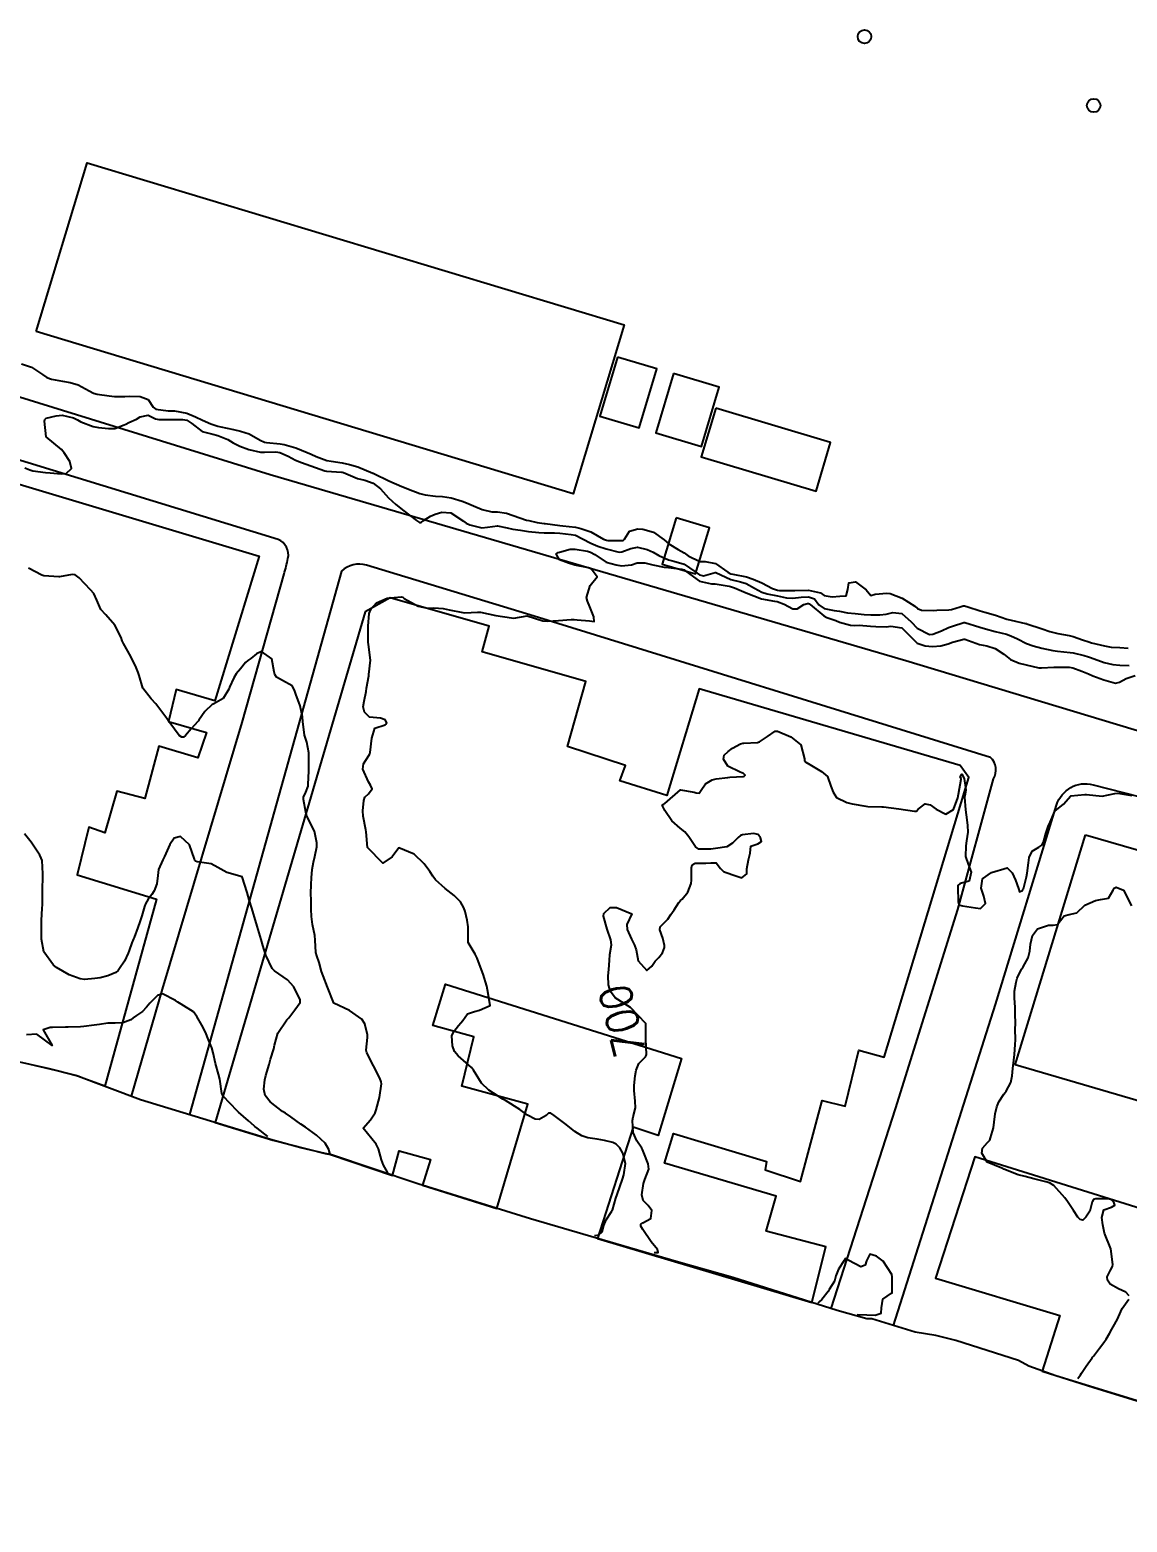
# Model space of a CAD drawing. Header units: metres. Extents: x 286371 to 293043, y 7462578 to 7466404.
# Drawn here: x 288289.2 to 288429.8, y 7464993.7 to 7465185 of the extents above; entities that cross this region are included whole.
import ezdxf
from ezdxf.enums import TextEntityAlignment as Align

# ---------------------------------------------------------------- set-up
doc = ezdxf.new("R2010")
doc.units = ezdxf.units.M
doc.header["$MEASUREMENT"] = 0
for name, color, linetype in [('Area', 45, 'Continuous'), ('Cotas', 45, 'Continuous'), ('Curvas de Nivel 1m', 11, 'Continuous'), ('Curvas de Nivel 5m', 15, 'Continuous'), ('Edificações', 30, 'Continuous'), ('Postes', 20, 'Continuous'), ('Vias primárias', 230, 'Continuous')]:
    doc.layers.add(name, color=color, linetype=linetype)
doc.styles.add('Style-STANDARD', font='STANDARD.shx')

msp = doc.modelspace()

# ---------------------------------------------------------------- linework, layer by layer
at = {"layer": 'Area'}
msp.add_polyline3d([(288435.86, 7465007.81, 720.49), (288428.35, 7465010.12, 721.91), (288420.71, 7465012.46, 705.03), (288417.22, 7465013.68, 705.94), (288415.92, 7465014.43, 705.81), (288407.86, 7465016.97, 700.58), (288405.33, 7465017.63, 712.49), (288402.66, 7465018.04, 714.34), (288397.1, 7465019.76, 713.56), (288396.47, 7465019.78, 712.56), (288392.69, 7465020.85, 699.89), (288379.32, 7465025.06, 705.18), (288372.04, 7465027.11, 707.34), (288353.37, 7465032.58, 698.12), (288338.94, 7465037.06, 698.29), (288327.75, 7465040.83, 703.15), (288327.08, 7465040.96, 702.15), (288323.94, 7465041.7, 701.43), (288320.39, 7465042.67, 699.71), (288303.42, 7465047.86, 695.69), (288295.13, 7465050.97, 706.87), (288291.74, 7465051.82, 698.17), (288286.82, 7465052.93, 706.73)], dxfattribs=at)
at = {"layer": 'Curvas de Nivel 1m', "flags": 128}
for points, elevation in [([(288288.15, 7465142.18), (288289.45, 7465141.74), (288290.84, 7465140.83), (288291.43, 7465140.44), (288292.03, 7465140.21), (288293.42, 7465139.97), (288294.41, 7465139.79), (288295.42, 7465139.51), (288296.86, 7465138.74), (288297.4, 7465138.42), (288297.85, 7465138.28), (288299.39, 7465138.08), (288300.08, 7465138.01), (288301.39, 7465137.99), (288302.02, 7465138.04), (288303.39, 7465138.01), (288304.4, 7465137.63), (288305.03, 7465136.62), (288305.37, 7465136.38), (288306.97, 7465136.18), (288307.37, 7465136.18), (288307.76, 7465136.18), (288309.36, 7465135.88), (288310.47, 7465135.41), (288311.35, 7465134.97), (288312.43, 7465134.5), (288313.34, 7465134.19), (288313.72, 7465134.1), (288315.33, 7465133.77), (288316.21, 7465133.57), (288317.33, 7465133.2), (288318.73, 7465132.4), (288319.31, 7465132.16), (288319.58, 7465132.12), (288321.31, 7465131.95), (288321.81, 7465131.85), (288323.3, 7465131.4), (288324.76, 7465130.83), (288325.28, 7465130.6), (288325.92, 7465130.29), (288327.27, 7465129.81), (288327.83, 7465129.7), (288329.26, 7465129.49), (288330.21, 7465129.28), (288331.26, 7465128.99), (288333.19, 7465128.19), (288333.24, 7465128.16), (288333.3, 7465128.13), (288335.23, 7465127.2), (288336.88, 7465126.47), (288337.22, 7465126.33), (288337.74, 7465126.12), (288339.21, 7465125.55), (288339.88, 7465125.41), (288341.2, 7465125.22), (288342.09, 7465125.17), (288343.2, 7465125.03), (288344.62, 7465124.58), (288345.19, 7465124.38), (288346.1, 7465123.99), (288347.18, 7465123.52), (288348.44, 7465123.22), (288349.17, 7465123.21), (288350.31, 7465123.06), (288351.17, 7465122.76), (288352.88, 7465122.16), (288353.16, 7465122.09), (288354.24, 7465121.86), (288355.15, 7465121.73), (288355.28, 7465121.72), (288357.15, 7465121.47), (288357.52, 7465121.44), (288359.15, 7465121.25), (288359.82, 7465121.09), (288361.13, 7465120.65), (288362.74, 7465119.73), (288363.11, 7465119.57), (288363.31, 7465119.53), (288365.11, 7465119.52), (288365.25, 7465119.55), (288365.42, 7465119.69), (288366.09, 7465120.72), (288367.13, 7465121.05), (288367.78, 7465121.01), (288369.13, 7465120.59), (288370.53, 7465119.61), (288371.11, 7465119.12), (288372.3, 7465118.38), (288373.09, 7465117.95), (288373.59, 7465117.57), (288375.07, 7465116.84), (288375.77, 7465116.83), (288377.07, 7465116.61), (288378.68, 7465115.49), (288379.05, 7465115.28), (288379.32, 7465115.21), (288381.05, 7465114.87), (288381.9, 7465114.58), (288383.03, 7465114.11), (288384.37, 7465113.4), (288385.02, 7465113.18), (288385.27, 7465113.14), (288387.02, 7465113.13), (288387.24, 7465113.14), (288389.02, 7465113.18), (288390.53, 7465112.82), (288391.01, 7465112.5), (288392.03, 7465112.31), (288393.01, 7465112.4), (288393.83, 7465112.44), (288394.04, 7465113.25), (288394.19, 7465114.1), (288395.04, 7465114.26), (288396.41, 7465113.21), (288397.01, 7465112.5), (288397.54, 7465112.67), (288399.02, 7465112.8), (288399.45, 7465112.73), (288401.01, 7465112.15), (288402.61, 7465111.12), (288402.98, 7465110.84), (288403.47, 7465110.62), (288404.98, 7465110.57), (288405.45, 7465110.61), (288406.98, 7465110.65), (288407.33, 7465110.7), (288408.45, 7465111.03), (288408.84, 7465111.17), (288408.99, 7465111.16), (288409.41, 7465111.02), (288410.98, 7465110.53), (288411.59, 7465110.37), (288412.97, 7465109.97), (288414.43, 7465109.47), (288414.96, 7465109.32), (288416.81, 7465108.91), (288416.95, 7465108.88), (288416.99, 7465108.86), (288418.94, 7465108.21), (288419.94, 7465107.86), (288420.94, 7465107.6), (288422.38, 7465107.37), (288422.93, 7465107.24), (288424.12, 7465106.8), (288424.92, 7465106.53), (288425.27, 7465106.43), (288426.91, 7465106.02), (288427.79, 7465105.87), (288428.91, 7465105.82), (288429.94, 7465105.73)], 697), ([(288288.61, 7465128.86), (288289.25, 7465128.59), (288289.62, 7465128.48), (288291.25, 7465128.25), (288291.86, 7465128.2), (288293.24, 7465128.09), (288293.9, 7465128.13), (288294.59, 7465128.77), (288294.37, 7465129.68), (288293.62, 7465130.79), (288293.29, 7465131.19), (288291.31, 7465132.82), (288291.1, 7465134.83), (288291.14, 7465135.03), (288291.35, 7465135.2), (288292.63, 7465135.53), (288293.36, 7465135.61), (288294.84, 7465135.28), (288295.35, 7465134.99), (288295.76, 7465134.76), (288297.34, 7465134.14), (288298.03, 7465134.03), (288299.33, 7465133.91), (288300.12, 7465133.91), (288301.34, 7465134.35), (288301.54, 7465134.47), (288301.94, 7465134.67), (288302.91, 7465135.09), (288303.36, 7465135.41), (288304.39, 7465135.6), (288305.35, 7465135.15), (288305.78, 7465135.03), (288307.35, 7465135.04), (288308.83, 7465135.07), (288309.35, 7465134.96), (288309.99, 7465134.53), (288311.33, 7465133.52), (288312.67, 7465133.15), (288313.32, 7465133.01), (288314.59, 7465132.47), (288315.31, 7465132.04), (288316.13, 7465131.62), (288317.3, 7465131.2), (288318.81, 7465130.88), (288319.29, 7465130.85), (288320.77, 7465130.89), (288321.29, 7465130.82), (288322.35, 7465130.35), (288323.27, 7465129.84), (288324.04, 7465129.55), (288325.26, 7465129.13), (288327.05, 7465128.48), (288327.25, 7465128.44), (288329.17, 7465128.32), (288329.25, 7465128.31), (288329.43, 7465128.24), (288331.23, 7465127.5), (288332.17, 7465127.26), (288333.22, 7465126.87), (288334.17, 7465126.17), (288335.2, 7465125.02), (288336.12, 7465124.14), (288337.17, 7465123.34), (288338.78, 7465122.1), (288339.15, 7465121.86), (288339.38, 7465121.86), (288339.66, 7465122.09), (288340.58, 7465122.65), (288341.17, 7465122.9), (288342.04, 7465123.19), (288343.17, 7465123.07), (288344.82, 7465122.01), (288345.15, 7465121.75), (288345.6, 7465121.55), (288347.14, 7465121.16), (288347.87, 7465121.24), (288349.15, 7465121.44), (288350.38, 7465121.16), (288351.14, 7465121), (288352.11, 7465120.87), (288353.14, 7465120.7), (288354.44, 7465120.55), (288355.13, 7465120.51), (288356.45, 7465120.51), (288357.13, 7465120.47), (288358.6, 7465120.33), (288359.13, 7465120.21), (288360.04, 7465119.77), (288361.11, 7465119.2), (288362.02, 7465118.82), (288363.1, 7465118.48), (288364.73, 7465118.06), (288365.09, 7465118.07), (288366.26, 7465118.52), (288367.1, 7465118.67), (288368.35, 7465118.4), (288369.09, 7465118.05), (288369.81, 7465117.62), (288371.08, 7465117.05), (288371.77, 7465116.9), (288373.07, 7465116.49), (288374.43, 7465115.55), (288375.05, 7465115.12), (288375.55, 7465115.03), (288377.05, 7465115.44), (288377.15, 7465115.42), (288379.04, 7465114.56), (288380.27, 7465114.23), (288381.03, 7465114.02), (288382.09, 7465113.44), (288383.02, 7465112.92), (288383.7, 7465112.72), (288385.01, 7465112.44), (288386.2, 7465112.18), (288387.01, 7465112.15), (288388.08, 7465112.28), (288389.01, 7465112.33), (288389.77, 7465112.08), (288390.34, 7465111.31), (288390.99, 7465110.81), (288392.28, 7465110.58), (288392.98, 7465110.48), (288394, 7465110.28), (288394.98, 7465110.17), (288396.12, 7465110.07), (288396.98, 7465110.01), (288398.16, 7465110), (288398.97, 7465110.11), (288399.82, 7465110.32), (288400.98, 7465110.2), (288402.16, 7465109.13), (288402.94, 7465108.29), (288404.52, 7465107.5), (288404.93, 7465107.52), (288406.03, 7465107.98), (288406.94, 7465108.37), (288407.44, 7465108.55), (288408.89, 7465109.03), (288408.94, 7465109.04), (288408.95, 7465109.04), (288409.02, 7465109.02), (288410.95, 7465108.44), (288411.7, 7465108.22), (288412.94, 7465107.89), (288414.36, 7465107.52), (288414.93, 7465107.33), (288415.8, 7465106.92), (288416.92, 7465106.35), (288417.78, 7465106.02), (288418.91, 7465105.74), (288420.31, 7465105.45), (288420.9, 7465105.35), (288422.53, 7465105.19), (288422.9, 7465105.14), (288424.32, 7465104.79), (288424.89, 7465104.62), (288425.14, 7465104.53), (288426.88, 7465103.9), (288427.98, 7465103.63), (288428.88, 7465103.54), (288430.08, 7465103.5)], 698), ([(288361.58, 7465030.46), (288362.13, 7465030.55), (288362.55, 7465030.94), (288362.78, 7465031.73), (288363.06, 7465032.45), (288363.8, 7465033.57), (288363.86, 7465033.66), (288363.89, 7465033.71), (288364.32, 7465035.22), (288364.49, 7465035.7), (288364.85, 7465036.69), (288365.19, 7465037.69), (288365.35, 7465038.21), (288365.56, 7465039.69), (288365.22, 7465041), (288364.82, 7465041.7), (288364.38, 7465042.15), (288363.93, 7465042.37), (288362.85, 7465042.64), (288361.94, 7465042.79), (288360.75, 7465042.95), (288359.95, 7465043.21), (288359.06, 7465043.79), (288357.97, 7465044.69), (288356.43, 7465045.83), (288355.99, 7465046.11), (288355.69, 7465046.14), (288355.39, 7465045.84), (288354.5, 7465045.34), (288353.98, 7465045.38), (288353, 7465045.88), (288352, 7465046.62), (288350.17, 7465047.77), (288350.02, 7465047.85), (288349.86, 7465047.93), (288348.04, 7465049.06), (288347.1, 7465049.97), (288346.08, 7465051.66), (288345.84, 7465051.99), (288344.11, 7465053.49), (288343.65, 7465054.02), (288343.38, 7465054.78), (288343.31, 7465056.03), (288343.56, 7465056.61), (288344.16, 7465057.35), (288344.48, 7465057.7), (288344.7, 7465058.01), (288345.33, 7465058.86), (288346.19, 7465059.18), (288346.84, 7465059.33), (288348.2, 7465059.95), (288347.88, 7465061.96), (288347.77, 7465062.43), (288347.31, 7465063.97), (288346.72, 7465065.54), (288346.56, 7465065.98), (288346.3, 7465066.5), (288345.41, 7465068), (288345.39, 7465068.95), (288345.4, 7465070), (288345.25, 7465070.88), (288345, 7465072), (288344.84, 7465072.45), (288344.4, 7465073.22), (288343.61, 7465074.03), (288342.44, 7465074.92), (288341.21, 7465076.06), (288340.88, 7465076.49), (288340.47, 7465077.12), (288339.77, 7465078.09), (288338.5, 7465079.32), (288336.51, 7465080.13), (288335.66, 7465078.98), (288334.48, 7465078.16), (288332.51, 7465080.19), (288332.32, 7465082.2), (288332.28, 7465082.47), (288331.93, 7465084.2), (288331.89, 7465084.9), (288332.03, 7465086.2), (288332.16, 7465086.65), (288332.62, 7465087.06), (288333.1, 7465087.71), (288332.88, 7465088.19), (288332.64, 7465088.59), (288331.92, 7465090.21), (288331.99, 7465090.89), (288332.69, 7465091.97), (288332.81, 7465092.19), (288332.86, 7465092.35), (288333.05, 7465094.18), (288333.44, 7465095.48), (288334.75, 7465095.9), (288334.91, 7465095.99), (288334.96, 7465096.15), (288334.76, 7465096.56), (288334.18, 7465096.75), (288332.76, 7465096.88), (288332.1, 7465097.53), (288331.96, 7465098.2), (288332.06, 7465098.93), (288332.31, 7465100.19), (288332.38, 7465100.63), (288332.66, 7465102.19), (288332.68, 7465102.36), (288332.88, 7465104.18), (288332.62, 7465106.19), (288332.6, 7465106.51), (288332.58, 7465108.19), (288332.59, 7465108.55), (288332.73, 7465110.19), (288332.78, 7465110.38), (288332.98, 7465110.79), (288333.64, 7465111.53), (288335, 7465112.15), (288336.82, 7465112.32), (288337.01, 7465112.26), (288337.2, 7465112.12), (288338.99, 7465111.12), (288340.18, 7465110.88), (288340.99, 7465110.92), (288342.21, 7465110.82), (288342.98, 7465110.67), (288344.7, 7465110.29), (288344.98, 7465110.25), (288346.59, 7465110.36), (288346.97, 7465110.37), (288348.96, 7465109.94), (288350.96, 7465109.62), (288351.27, 7465109.6), (288352.96, 7465109.88), (288354.96, 7465109.26), (288355.61, 7465109.19), (288356.96, 7465109.27), (288358.58, 7465109.41), (288358.96, 7465109.4), (288359.37, 7465109.36), (288360.96, 7465109.23), (288361.54, 7465109.16), (288361.5, 7465109.75), (288360.98, 7465111.05), (288360.68, 7465111.76), (288360.54, 7465112.22), (288361.02, 7465113.75), (288361.91, 7465114.87), (288361.3, 7465115.75), (288361.06, 7465115.94), (288360.8, 7465116.02), (288359.06, 7465116.39), (288358.24, 7465116.63), (288357.08, 7465117.07), (288356.68, 7465117.82), (288356.92, 7465118), (288357.1, 7465118.06), (288358.48, 7465118.41), (288359.1, 7465118.41), (288360.67, 7465118.19), (288361.09, 7465118.04), (288361.61, 7465117.75), (288363.07, 7465116.78), (288364.37, 7465116.4), (288365.06, 7465116.3), (288366.34, 7465116.4), (288367.07, 7465116.68), (288368.03, 7465116.69), (288369.07, 7465116.4), (288370.53, 7465116.14), (288371.06, 7465116.06), (288372.78, 7465115.85), (288373.06, 7465115.77), (288373.34, 7465115.57), (288375.04, 7465114.34), (288376.56, 7465113.99), (288377.03, 7465113.98), (288378.82, 7465113.69), (288379.03, 7465113.64), (288379.54, 7465113.48), (288381.01, 7465112.83), (288382.02, 7465112.43), (288383, 7465112.08), (288384.63, 7465111.77), (288385, 7465111.71), (288385.9, 7465111.38), (288386.99, 7465110.79), (288387.55, 7465110.79), (288388.42, 7465111.34), (288388.86, 7465111.47), (288389, 7465111.48), (288389.11, 7465111.44), (288389.23, 7465111.33), (288390.97, 7465109.88), (288391.36, 7465109.68), (288392.5, 7465109.28), (288392.96, 7465109.06), (288394.39, 7465108.68), (288394.96, 7465108.66), (288395.51, 7465108.67), (288396.95, 7465108.56), (288397.62, 7465108.52), (288398.94, 7465108.48), (288399.57, 7465108.54), (288400.94, 7465108.35), (288402.14, 7465107.13), (288402.91, 7465106.4), (288403.96, 7465106.05), (288404.91, 7465105.96), (288405.95, 7465106.03), (288406.91, 7465106.3), (288407.47, 7465106.49), (288408.92, 7465106.91), (288409.04, 7465106.91), (288410.91, 7465106.22), (288411.87, 7465106.02), (288412.9, 7465105.69), (288414.03, 7465104.95), (288414.88, 7465104.29), (288415.98, 7465103.82), (288416.87, 7465103.59), (288418.52, 7465103.23), (288418.87, 7465103.21), (288420.42, 7465103.3), (288420.87, 7465103.31), (288422.4, 7465103.3), (288422.87, 7465103.22), (288424.04, 7465102.8), (288424.86, 7465102.44), (288425.44, 7465102.2), (288426.85, 7465101.68), (288428.32, 7465101.25), (288428.84, 7465101.36), (288429.72, 7465101.84), (288430.86, 7465102.25)], 699), ([(288335.17, 7465038.38), (288335.08, 7465038.55), (288334.57, 7465039.47), (288334.29, 7465040.16), (288333.92, 7465041.56), (288333.62, 7465042.17), (288331.96, 7465044.19), (288332.9, 7465045.26), (288333.47, 7465046.17), (288333.62, 7465046.55), (288334.02, 7465048.16), (288334.31, 7465049.9), (288334.26, 7465050.16), (288334.06, 7465050.61), (288333.28, 7465052.18), (288332.41, 7465053.88), (288332.34, 7465054.19), (288332.51, 7465055.82), (288332.5, 7465056.19), (288332.16, 7465057.57), (288331.76, 7465058.2), (288330.19, 7465059.29), (288328.2, 7465060.25), (288327.38, 7465062.27), (288326.81, 7465063.73), (288326.62, 7465064.28), (288326.29, 7465065.45), (288326.01, 7465066.29), (288325.88, 7465066.72), (288325.8, 7465068.29), (288325.74, 7465068.9), (288325.47, 7465070.3), (288325.34, 7465071.34), (288325.3, 7465072.3), (288325.27, 7465073.44), (288325.26, 7465074.3), (288325.29, 7465075.46), (288325.33, 7465076.3), (288325.4, 7465077.37), (288325.58, 7465078.3), (288325.77, 7465079.02), (288326, 7465080.29), (288326.03, 7465080.79), (288325.71, 7465082.3), (288324.78, 7465084.1), (288324.68, 7465084.31), (288324.58, 7465084.71), (288324.31, 7465086.32), (288324.31, 7465086.62), (288324.62, 7465087.3), (288324.89, 7465088.05), (288324.92, 7465088.31), (288324.98, 7465089.99), (288324.98, 7465090.31), (288325, 7465092), (288324.98, 7465092.31), (288324.71, 7465093.68), (288324.52, 7465094.32), (288324.45, 7465094.6), (288324.21, 7465096.32), (288324.17, 7465096.92), (288323.88, 7465098.33), (288323.32, 7465099.83), (288323.14, 7465100.34), (288322.83, 7465100.92), (288321.61, 7465101.59), (288320.85, 7465102.04), (288320.63, 7465102.38), (288320.54, 7465102.7), (288320.25, 7465104.38), (288318.9, 7465105.32), (288318.27, 7465105.03), (288317.54, 7465104.42), (288317.16, 7465104.15), (288316.88, 7465103.89), (288316.21, 7465103.1), (288315.69, 7465102.45), (288315.37, 7465101.94), (288314.83, 7465100.72), (288314.76, 7465100.53), (288314.73, 7465100.47), (288314.01, 7465099.27), (288312.8, 7465098.59), (288312.73, 7465098.56), (288312.6, 7465098.5), (288311.67, 7465097.62), (288310.91, 7465096.52), (288310.85, 7465096.44), (288310.76, 7465096.35), (288309.9, 7465095.38), (288309.17, 7465094.55), (288308.94, 7465094.34), (288308.73, 7465094.33), (288308.37, 7465094.56), (288307.19, 7465096.15), (288306.87, 7465096.58), (288306.77, 7465096.72), (288305.37, 7465098.61), (288304.8, 7465099.26), (288303.71, 7465100.63), (288303.24, 7465102.25), (288303.13, 7465102.64), (288302.86, 7465103.28), (288302.18, 7465104.66), (288301.26, 7465106.32), (288301.08, 7465106.67), (288300.92, 7465107.12), (288300.14, 7465108.69), (288298.96, 7465110.01), (288298.32, 7465110.71), (288297.82, 7465111.89), (288297.43, 7465112.73), (288297.01, 7465113.21), (288295.56, 7465114.76), (288295.05, 7465115.13), (288294.65, 7465115.18), (288293.05, 7465114.9), (288292.95, 7465114.89), (288291.05, 7465115.02), (288290.77, 7465115.1), (288289.06, 7465116)], 698), ([(288327.7, 7465040.81), (288327.66, 7465041.02), (288327.55, 7465041.46), (288327.09, 7465042.28), (288325.95, 7465043.29), (288324.55, 7465044.32), (288323.97, 7465044.73), (288322.69, 7465045.64), (288321.99, 7465046.11), (288321.61, 7465046.36), (288320.01, 7465047.6), (288319.41, 7465048.39), (288319.21, 7465049.22), (288319.35, 7465050.4), (288319.48, 7465050.97), (288319.89, 7465052.39), (288319.93, 7465052.54), (288320.09, 7465053.05), (288320.5, 7465054.38), (288320.59, 7465054.84), (288321.03, 7465056.37), (288322.17, 7465058.11), (288322.29, 7465058.22), (288322.43, 7465058.34), (288323.17, 7465059.36), (288323.89, 7465060.32), (288323.88, 7465060.65), (288323.07, 7465062.33), (288322.26, 7465063.24), (288320.57, 7465064.37), (288320.28, 7465064.66), (288319.47, 7465066.39), (288319.1, 7465067.62), (288318.89, 7465068.4), (288318.36, 7465070.11), (288318.26, 7465070.41), (288318.23, 7465070.55), (288317.7, 7465072.41), (288317.36, 7465073.47), (288317.07, 7465074.42), (288316.45, 7465076.43), (288314.46, 7465076.98), (288313.31, 7465077.64), (288312.48, 7465078.09), (288310.67, 7465078.33), (288310.48, 7465078.42), (288310.38, 7465078.53), (288310.34, 7465078.68), (288309.7, 7465080.54), (288308.53, 7465081.58), (288307.73, 7465081.37), (288307.19, 7465080.57), (288306.49, 7465079.03), (288306.26, 7465078.6), (288305.72, 7465077.35), (288305.65, 7465076.61), (288305.53, 7465075.52), (288305.17, 7465074.61), (288304.87, 7465074.16), (288304.41, 7465073.56), (288304.07, 7465072.96), (288303.95, 7465072.63), (288303.58, 7465071.44), (288303.33, 7465070.64), (288303.08, 7465069.91), (288302.59, 7465068.65), (288302.52, 7465068.46), (288302.32, 7465067.98), (288301.96, 7465067), (288301.85, 7465066.66), (288301.35, 7465065.61), (288300.73, 7465064.68), (288300.54, 7465064.41), (288300.27, 7465064.16), (288299.24, 7465063.72), (288298.26, 7465063.5), (288297.58, 7465063.39), (288296.25, 7465063.26), (288295.67, 7465063.34), (288294.26, 7465063.88), (288292.65, 7465064.8), (288292.28, 7465065.11), (288291.02, 7465066.82), (288290.73, 7465068.43), (288290.74, 7465068.83), (288290.74, 7465070.45), (288290.75, 7465070.83), (288290.82, 7465072.39), (288290.84, 7465072.83), (288290.88, 7465074.38), (288290.88, 7465074.83), (288290.91, 7465076.38), (288290.9, 7465076.83), (288290.8, 7465078.52), (288290.7, 7465078.83), (288290.5, 7465079.21), (288289.41, 7465080.85), (288288.54, 7465081.93)], 697), ([(288430.09, 7465022.7), (288429.64, 7465023.2), (288428.74, 7465023.63), (288427.66, 7465024.23), (288427.32, 7465024.74), (288427.28, 7465025.14), (288427.69, 7465026.01), (288427.97, 7465026.46), (288427.98, 7465026.73), (288427.73, 7465028.73), (288426.93, 7465030.75), (288426.7, 7465031.83), (288426.59, 7465032.75), (288426.83, 7465033.72), (288427.81, 7465034.06), (288428.23, 7465034.32), (288428.14, 7465034.73), (288427.83, 7465035.04), (288427.43, 7465035.14), (288425.83, 7465035.14), (288425.52, 7465035.08), (288425.34, 7465034.77), (288425.03, 7465033.55), (288424.55, 7465032.78), (288424.17, 7465032.41), (288423.79, 7465032.49), (288423.5, 7465032.8), (288422.95, 7465033.67), (288422.18, 7465034.82), (288421.83, 7465035.29), (288420.44, 7465036.85), (288419.86, 7465037.19), (288419.4, 7465037.32), (288417.87, 7465037.73), (288416.75, 7465038.03), (288415.87, 7465038.24), (288414.05, 7465038.94), (288413.89, 7465039.02), (288413.77, 7465039.06), (288411.9, 7465039.87), (288411.2, 7465040.99), (288411.28, 7465041.63), (288411.93, 7465042.35), (288412.22, 7465042.69), (288412.34, 7465042.97), (288412.69, 7465044.24), (288412.78, 7465044.96), (288412.92, 7465046.04), (288413.13, 7465046.96), (288413.37, 7465047.6), (288414.03, 7465048.55), (288414.21, 7465048.77), (288414.33, 7465048.94), (288414.94, 7465050.05), (288415.1, 7465050.93), (288415.18, 7465051.84), (288415.33, 7465052.93), (288415.38, 7465053.66), (288415.49, 7465054.92), (288415.52, 7465055.55), (288415.49, 7465056.92), (288415.52, 7465057.58), (288415.5, 7465058.92), (288415.47, 7465059.66), (288415.39, 7465060.93), (288415.41, 7465061.75), (288415.59, 7465062.92), (288415.73, 7465063.45), (288416.28, 7465064.57), (288416.41, 7465064.78), (288416.5, 7465064.91), (288417.15, 7465066.05), (288417.35, 7465066.9), (288417.43, 7465067.8), (288417.7, 7465068.89), (288418.36, 7465069.76), (288419.74, 7465070.23), (288420.36, 7465070.21), (288420.89, 7465070.31), (288421.27, 7465070.83), (288421.78, 7465071.42), (288422.39, 7465071.58), (288423.39, 7465071.79), (288424.4, 7465072.78), (288425.77, 7465073.4), (288426.42, 7465073.52), (288427.46, 7465073.7), (288428.05, 7465074.73), (288428.17, 7465074.99), (288428.44, 7465075.12), (288429.37, 7465074.71), (288430.4, 7465072.69)], 701), ([(288319.71, 7465043.13), (288318.35, 7465044.21), (288318.08, 7465044.41), (288317.97, 7465044.51), (288317.26, 7465045.14), (288315.99, 7465046.25), (288315.79, 7465046.45), (288314.02, 7465048.32), (288313.91, 7465048.48), (288313.83, 7465048.67), (288313.6, 7465050.48), (288313.43, 7465051.12), (288313.02, 7465052.49), (288312.73, 7465053.88), (288312.54, 7465054.5), (288312.14, 7465055.52), (288311.73, 7465056.51), (288311.28, 7465057.41), (288310.65, 7465058.53), (288310.19, 7465059.11), (288308.64, 7465060.12), (288308.21, 7465060.37), (288307.92, 7465060.57), (288306.23, 7465061.41), (288305.59, 7465061.23), (288304.98, 7465060.61), (288304.62, 7465060.21), (288304.2, 7465059.71), (288303.66, 7465059.16), (288302.9, 7465058.64), (288302.48, 7465058.35), (288302.18, 7465058.1), (288301.14, 7465057.7), (288300.17, 7465057.67), (288299.22, 7465057.65), (288298.17, 7465057.5), (288297.5, 7465057.39), (288296.16, 7465057.24), (288295.71, 7465057.2), (288294.16, 7465057.15), (288293.8, 7465057.14), (288292.16, 7465057.12), (288291.84, 7465057.13), (288290.96, 7465056.82), (288292.12, 7465054.8), (288290.15, 7465056.25), (288288.83, 7465056.17)], 696), ([(288423.52, 7465012.11), (288423.86, 7465012.6), (288423.97, 7465012.79), (288424.57, 7465013.71), (288425.34, 7465014.77), (288425.41, 7465014.87), (288425.52, 7465015), (288426.29, 7465016), (288426.83, 7465016.75), (288427.12, 7465017.17), (288427.56, 7465017.89), (288427.87, 7465018.43), (288428.04, 7465018.73), (288428.59, 7465019.72), (288429.04, 7465020.71), (288429.21, 7465021.11), (288429.62, 7465021.68), (288430.05, 7465022.28)], 701)]:
    msp.add_lwpolyline(points, dxfattribs=dict(at, elevation=elevation))
at = {"layer": 'Curvas de Nivel 5m', "elevation": 700, "flags": 128}
for points in [[(288369.21, 7465028.26), (288369.73, 7465028.29), (288369.66, 7465028.66), (288368.86, 7465029.64), (288367.77, 7465031.21), (288367.51, 7465031.66), (288367.54, 7465031.89), (288367.78, 7465032.09), (288368.79, 7465032.64), (288368.92, 7465033.64), (288368.47, 7465034.3), (288367.82, 7465034.94), (288367.66, 7465035.66), (288367.86, 7465037.11), (288368.05, 7465037.64), (288368.55, 7465038.96), (288368.48, 7465039.64), (288367.92, 7465041.06), (288367.73, 7465041.46), (288367.63, 7465041.65), (288367, 7465042.59), (288366.53, 7465043.67), (288366.45, 7465045.19), (288366.55, 7465045.67), (288366.84, 7465046.83), (288366.81, 7465047.66), (288366.66, 7465049.04), (288366.66, 7465049.67), (288366.8, 7465050.92), (288366.92, 7465051.66), (288367.25, 7465052.5), (288368.1, 7465053.37), (288368.22, 7465053.52), (288368.24, 7465053.64), (288368.17, 7465055.62), (288368.17, 7465055.64), (288368.17, 7465057.64), (288366.2, 7465059.67), (288364.22, 7465060.91), (288363.65, 7465061.71), (288363.38, 7465062.58), (288363.34, 7465063.72), (288363.44, 7465064.56), (288363.49, 7465065.72), (288363.55, 7465066.48), (288363.77, 7465067.71), (288363.69, 7465068.36), (288363.19, 7465069.72), (288362.74, 7465071.37), (288362.77, 7465071.73), (288363.6, 7465072.51), (288364.4, 7465072.49), (288366.38, 7465071.67), (288365.74, 7465070.31), (288365.79, 7465069.68), (288366.34, 7465068.42), (288366.71, 7465067.67), (288366.91, 7465067.07), (288367.17, 7465065.66), (288368.28, 7465064.41), (288368.95, 7465064.97), (288369.37, 7465065.63), (288369.82, 7465066.1), (288370.31, 7465066.68), (288370.57, 7465067.36), (288370.57, 7465067.61), (288370.34, 7465068.55), (288369.97, 7465069.62), (288369.98, 7465070), (288370.37, 7465070.38), (288370.96, 7465071.02), (288371.38, 7465071.6), (288371.8, 7465072.19), (288372.41, 7465073.12), (288372.61, 7465073.38), (288372.82, 7465073.58), (288373.54, 7465074.46), (288373.96, 7465075.56), (288374, 7465076.01), (288374, 7465077.56), (288374.09, 7465077.95), (288374.48, 7465078.19), (288375.85, 7465078.17), (288376.48, 7465078.22), (288377.19, 7465078.21), (288377.71, 7465077.5), (288378.11, 7465077.13), (288378.47, 7465076.98), (288379.57, 7465076.58), (288380.46, 7465076.28), (288381.1, 7465076.81), (288381.1, 7465077.45), (288381.33, 7465078.6), (288381.53, 7465079.44), (288381.6, 7465080.36), (288382.52, 7465080.64), (288382.99, 7465080.95), (288382.84, 7465081.42), (288382.54, 7465081.85), (288381.97, 7465082), (288380.54, 7465081.8), (288380.28, 7465081.71), (288379.99, 7465081.46), (288379.27, 7465080.72), (288378.52, 7465080.27), (288377.07, 7465080.07), (288376.51, 7465079.98), (288374.95, 7465079.99), (288374.51, 7465080.28), (288373.69, 7465081.57), (288373.17, 7465082.2), (288372.55, 7465082.66), (288371.5, 7465083.6), (288370.58, 7465084.93), (288370.26, 7465085.62), (288370.46, 7465085.75), (288370.6, 7465085.83), (288372.62, 7465087.57), (288374.35, 7465087.28), (288374.62, 7465087.21), (288375, 7465087.16), (288375.27, 7465087.53), (288375.8, 7465088.36), (288376.64, 7465088.84), (288377.17, 7465088.98), (288378.65, 7465089.18), (288378.94, 7465089.19), (288380.65, 7465089.3), (288380.78, 7465089.33), (288380.9, 7465089.45), (288380.66, 7465089.68), (288380.26, 7465089.86), (288378.67, 7465090.63), (288378.11, 7465091.49), (288378.18, 7465092.01), (288378.7, 7465092.51), (288379.28, 7465092.9), (288380.3, 7465093.46), (288380.61, 7465093.56), (288380.72, 7465093.57), (288382.49, 7465093.65), (288382.72, 7465093.73), (288383.73, 7465094.41), (288384.74, 7465095.11), (288385.02, 7465095.11), (288386.73, 7465094.37), (288388.01, 7465093.35), (288388.49, 7465091.54), (288388.48, 7465091.34), (288388.68, 7465091.12), (288389.19, 7465090.81), (288390.66, 7465089.94), (288391.44, 7465089.29), (288391.86, 7465088.06), (288392.15, 7465087.28), (288392.61, 7465086.61), (288393.9, 7465085.96), (288394.6, 7465085.78), (288396.35, 7465085.47), (288396.6, 7465085.45), (288398.39, 7465085.4), (288398.6, 7465085.39), (288400.59, 7465085.15), (288402.59, 7465084.84), (288402.85, 7465084.86), (288403.05, 7465085.12), (288403.94, 7465085.77), (288404.6, 7465085.65), (288405.36, 7465085.08), (288406.58, 7465084.44), (288407.59, 7465085.04), (288408.14, 7465086.56), (288408.24, 7465087.03), (288408.57, 7465088.94), (288408.55, 7465089.03), (288408.43, 7465089.26), (288408.66, 7465089.6), (288408.94, 7465089.02), (288409.18, 7465087.57), (288409.08, 7465087.02), (288409.01, 7465086.62), (288409.1, 7465085.02), (288409.28, 7465083.72), (288409.38, 7465083.02), (288409.41, 7465082.16), (288409.26, 7465081.02), (288409.14, 7465080.41), (288409.13, 7465079.02), (288409.46, 7465078.04), (288409.84, 7465077.01), (288409.59, 7465075.87), (288408.44, 7465075.56), (288408.15, 7465075.33), (288408.12, 7465075.04), (288408.19, 7465073.26), (288408.21, 7465073.04), (288408.4, 7465072.8), (288408.72, 7465072.71), (288410.4, 7465072.46), (288411.03, 7465072.36), (288411.67, 7465072.99), (288411.46, 7465073.95), (288411.11, 7465074.99), (288411.28, 7465076.16), (288412.46, 7465076.97), (288414.47, 7465077.6), (288415.08, 7465076.93), (288415.54, 7465076.01), (288415.91, 7465074.91), (288416.02, 7465074.5), (288416.43, 7465074.68), (288416.51, 7465074.83), (288416.53, 7465074.9), (288416.92, 7465076.43), (288417.02, 7465076.9), (288417.17, 7465078.2), (288417.28, 7465078.89), (288417.66, 7465079.73), (288418.51, 7465080.23), (288418.9, 7465080.49), (288419.1, 7465080.87), (288419.42, 7465081.98), (288419.7, 7465082.86), (288419.96, 7465083.45), (288420.58, 7465084.84), (288421.67, 7465085.75), (288422.61, 7465086.81), (288424.42, 7465086.98), (288424.62, 7465086.98), (288426.61, 7465086.75), (288428.23, 7465087.12), (288428.62, 7465087.13), (288430.45, 7465086.87)], [(288395.23, 7465020.32), (288396.46, 7465020.26), (288397.54, 7465020.22), (288398.31, 7465020.48), (288398.37, 7465021.18), (288398.54, 7465022.27), (288399.64, 7465023.05), (288399.71, 7465023.1), (288399.74, 7465023.16), (288399.74, 7465025.09), (288399.74, 7465025.16), (288399.68, 7465025.46), (288398.58, 7465027.18), (288397.71, 7465027.81), (288396.85, 7465028.07), (288396.44, 7465027.21), (288396.26, 7465026.65), (288395.69, 7465026.42), (288394.16, 7465027.25), (288393.71, 7465027.48), (288393.62, 7465027.35), (288393.57, 7465027.26), (288392.83, 7465026.13), (288392.52, 7465025.27), (288392.32, 7465024.61), (288391.65, 7465023.51), (288391.56, 7465023.37), (288391.51, 7465023.29), (288390.7, 7465022.23), (288390.36, 7465021.93), (288390.19, 7465021.78)]]:
    msp.add_lwpolyline(points, dxfattribs=at)
at = {"layer": 'Edificações'}
for points in [[(288290.05, 7465146.33), (288296.59, 7465167.97), (288365.4, 7465147.17), (288358.86, 7465125.54)], [(288364.55, 7465143.05), (288362.28, 7465135.47), (288367.29, 7465133.97), (288369.56, 7465141.55)], [(288371.7, 7465140.95), (288369.43, 7465133.36), (288375.3, 7465131.6), (288377.57, 7465139.2)], [(288377.13, 7465136.49), (288375.26, 7465130.25), (288389.97, 7465125.85), (288391.84, 7465132.09)], [(288372.04, 7465122.45), (288370.27, 7465116.52), (288374.54, 7465115.25), (288376.31, 7465121.18)], [(288424.48, 7465081.83), (288493.38, 7465061.87), (288485.35, 7465031.87), (288415.49, 7465052.31)]]:
    msp.add_lwpolyline(points, close=True, dxfattribs=at)
at = {"layer": 'Edificações', "elevation": 701.86}
msp.add_lwpolyline([(288269.48, 7465132.26), (288318.61, 7465117.51), (288312.95, 7465098.97), (288307.98, 7465100.43), (288306.99, 7465096.33), (288311.89, 7465094.94), (288310.75, 7465091.67), (288305.78, 7465093.16), (288303.96, 7465086.46), (288300.39, 7465087.39), (288298.86, 7465082.07), (288296.8, 7465082.78), (288295.3, 7465076.7), (288305.48, 7465073.58), (288298.84, 7465049.58), (288296.16, 7465050.58), (288295.39, 7465050.87), (288292.56, 7465051.61), (288289.28, 7465052.38), (288286.82, 7465052.93)], dxfattribs=at)
at = {"layer": 'Edificações'}
for points, elevation in [([(288312.97, 7465044.94), (288320.39, 7465042.67), (288327.08, 7465040.96), (288327.75, 7465040.83), (288335.69, 7465038.16), (288336.55, 7465041.29), (288340.56, 7465040.17), (288339.53, 7465036.88), (288349.07, 7465033.92), (288353.03, 7465047.27), (288344.58, 7465049.58), (288346.14, 7465055.92), (288340.88, 7465057.35), (288342.5, 7465062.67), (288372.74, 7465053.12), (288369.75, 7465043.28), (288366.56, 7465044.33), (288361.95, 7465030.07), (288389.45, 7465021.87), (288391.24, 7465029), (288383.59, 7465031), (288384.86, 7465035.48), (288370.55, 7465039.71), (288371.69, 7465043.51), (288383.62, 7465039.95), (288383.43, 7465038.86), (288387.99, 7465037.39), (288390.75, 7465047.75), (288393.7, 7465047.03), (288395.45, 7465054.21), (288398.69, 7465053.31), (288409.54, 7465089.16), (288408.44, 7465090.7), (288374.99, 7465100.53), (288370.84, 7465086.84), (288364.81, 7465088.75), (288365.57, 7465090.71), (288358.12, 7465093.15), (288360.46, 7465101.47), (288347.18, 7465105.28), (288348.09, 7465108.54), (288335.42, 7465112.17), (288332.21, 7465110.39)], 697.95), ([(288418.96, 7465013.07), (288425.55, 7465010.98), (288432.11, 7465008.97), (288453.58, 7465002.65), (288456.93, 7465001.54), (288466.4, 7464999.29), (288467.07, 7464999.15), (288472.45, 7464997.24), (288474.85, 7464996.23), (288476.16, 7464995.69), (288482.57, 7465017.92), (288410.3, 7465040.55), (288405.26, 7465025), (288421.2, 7465020.18)], 705.48)]:
    msp.add_lwpolyline(points, close=True, dxfattribs=dict(at, elevation=elevation))
at = {"layer": 'Postes'}
for centre in [(288396.17, 7465184.13), (288425.55, 7465175.3)]:
    msp.add_circle(centre, 0.866, dxfattribs=at)
at = {"layer": 'Vias primárias'}
msp.add_lwpolyline([(288179.41, 7465085.54), (288189.97, 7465122.18), (288200.96, 7465162.21), (288281.26, 7465139.99), (288320.02, 7465128), (288401.46, 7465104.15), (288463.65, 7465085.34)], dxfattribs=at)
at = {"layer": 'Vias primárias', "elevation": 697.23}
msp.add_lwpolyline([(288302.27, 7465048.29), (288306.22, 7465062.02), (288316.45, 7465096.22), (288321.82, 7465115.25, 0.015437), (288322.31, 7465117.23, 0.356881), (288321.06, 7465119.68), (288269.76, 7465135.41, 0.478119), (288266.53, 7465133.22), (288257.87, 7465105.4, 0.170146), (288257.93, 7465103.51, -0.345563), (288254.63, 7465092.57, -0.280877), (288250.91, 7465092.33, -0.429358), (288248.55, 7465100.63), (288250.55, 7465106.96), (288252.34, 7465106.4), (288260.99, 7465134.84, 0.315817), (288260.22, 7465137.16), (288209.98, 7465152.16, 0.372922), (288204.76, 7465149.8), (288197.13, 7465124.69), (288185.66, 7465083.82)], format="xyb", dxfattribs=at)
at = {"layer": 'Vias primárias'}
for points in [[(288391.9, 7465021.1), (288400.15, 7465046.7), (288408.13, 7465072.24), (288412.69, 7465088.98, 0.351405), (288412.32, 7465091.74), (288353.85, 7465109.84), (288332.39, 7465116.36, 0.269244), (288329.17, 7465115.61), (288309.69, 7465045.94)], [(288399.88, 7465018.9), (288412.97, 7465060.08), (288420.79, 7465085.62, -0.401837), (288425.48, 7465088.24), (288431.32, 7465086.73), (288491.83, 7465068.44), (288497.35, 7465066.71, -0.32023), (288499.06, 7465062.96, 0.018832), (288486.71, 7465025.88, 0.3492), (288486.91, 7465024.99, 0.09039), (288487.65, 7465024.59), (288492.22, 7465023.08, -0.317446), (288492.43, 7465022.45), (288483.68, 7464993.7)]]:
    msp.add_lwpolyline(points, format="xyb", dxfattribs=at)

# ---------------------------------------------------------------- texts
at = {"layer": 'Cotas', "style": 'Style-STANDARD'}
msp.add_text('700', height=4, rotation=104.2846, dxfattribs=at).set_placement((288365.15, 7465057.96, 700), align=Align.MIDDLE_CENTER)

doc.saveas('drawing.dxf')
